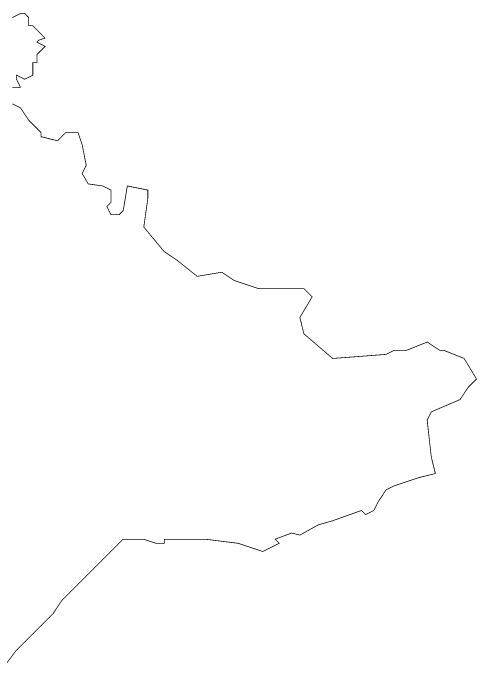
# Model space of a CAD drawing. Header units: metres. Extents: x 267705 to 271120, y 2138217 to 2142119.
# Drawn here: x 269872 to 271120, y 2138371 to 2140130 of the extents above; entities that cross this region are included whole.
import ezdxf

# ---------------------------------------------------------------- set-up
doc = ezdxf.new("R2010")
doc.units = ezdxf.units.M

msp = doc.modelspace()

# ---------------------------------------------------------------- linework, layer by layer
at = {"color": 6, "const_width": 2, "flags": 128}
for points in [[(269870.2, 2140117.8), (269892.2, 2140128.9), (269903.3, 2140128.9), (269914.3, 2140117.8), (269914.3, 2140095.7), (269925.4, 2140095.7), (269958.5, 2140062.6), (269941.4, 2140057.1), (269936.4, 2140051.5), (269958.5, 2140040.5), (269936.4, 2140018.4), (269936.4, 2139996.3), (269925.4, 2139996.3), (269925.4, 2139963.1), (269903.3, 2139952.1), (269881.2, 2139963.1), (269881.2, 2139952.1), (269892.2, 2139930), (269870.2, 2139930)], [(269870.2, 2139885.8), (269892.2, 2139874.8), (269914.3, 2139841.6), (269947.5, 2139808.5), (269947.5, 2139797.4), (269991.7, 2139786.4), (270013.7, 2139808.5), (270046.9, 2139808.5), (270058, 2139775.3), (270063.5, 2139747.7), (270069, 2139720.1), (270058, 2139698), (270074.5, 2139670.4), (270113.2, 2139664.9), (270135.3, 2139653.8), (270135.3, 2139620.7), (270124.2, 2139609.6), (270135.3, 2139587.5), (270157.4, 2139587.5), (270168.4, 2139598.6), (270179.5, 2139664.9), (270234.7, 2139653.8), (270234.7, 2139631.7), (270223.7, 2139554.4), (270278.9, 2139488.1), (270312, 2139466), (270367.3, 2139421.8), (270433.6, 2139432.9), (270466.7, 2139410.8), (270533, 2139388.7), (270654.5, 2139388.7), (270676.6, 2139366.6), (270643.5, 2139311.3), (270654.5, 2139267.2), (270731.8, 2139200.9), (270875.5, 2139211.9), (270897.6, 2139223), (270930.7, 2139223), (270985.9, 2139245.1), (271019.1, 2139223), (271030.1, 2139223), (271085.4, 2139200.9), (271118.5, 2139145.6), (271096.4, 2139123.5), (271074.3, 2139090.4), (270997, 2139057.3), (270985.9, 2139035.2), (270997, 2138935.7), (271008, 2138891.5), (270963.8, 2138880.5), (270897.6, 2138858.4), (270875.5, 2138847.4), (270853.4, 2138814.2), (270842.3, 2138792.1), (270820.2, 2138781.1), (270809.2, 2138792.1), (270731.9, 2138764.5), (270693.2, 2138753.4), (270643.5, 2138725.8), (270621.4, 2138731.4), (270577.2, 2138714.8), (270588.2, 2138703.7), (270544, 2138681.6), (270477.8, 2138703.7), (270389.4, 2138714.8), (270278.9, 2138714.8), (270278.9, 2138703.7), (270256.8, 2138703.7), (270223.7, 2138714.8), (270168.4, 2138714.8), (270002.7, 2138549.1), (269980.6, 2138515.9), (269881.2, 2138416.5), (269848.1, 2138372.3)]]:
    msp.add_lwpolyline(points, dxfattribs=at)

doc.saveas('drawing.dxf')
